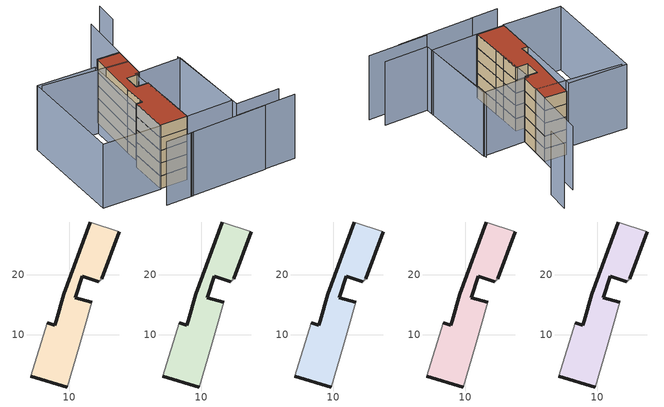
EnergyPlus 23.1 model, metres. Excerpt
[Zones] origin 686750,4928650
0c69092d16c56b71_F0_whole
 floor ground (EU_floor_Construction): 9.69,1.35 11.67,8.13 12.52,11.01 13.79,15.37 11.05,16.18 12.16,19.71 14.9,18.83 15.45,19.28 18.35,27.11 13.55,28.71 9.13,16.74 7.88,12.34 7.66,11.57 6.36,11.97 3.62,3.11 z0
 wall outside (EU_wall_Construction): 14.9,18.83 12.16,19.71 11.05,16.18 13.79,15.37 / 9.69,1.35 3.62,3.11 / 6.36,11.97 7.66,11.57 7.88,12.34 9.13,16.74 13.55,28.71 / 18.35,27.11 15.45,19.28 z0:3
 wall adiabatic (EU_wall_Construction): 15.45,19.28 14.9,18.83 / 13.79,15.37 12.52,11.01 11.67,8.13 9.69,1.35 / 3.62,3.11 6.36,11.97 / 13.55,28.71 18.35,27.11 z0:3
0c69092d16c56b71_F1_whole
 floor to 0c69092d16c56b71_F0_whole (EU_floor_Construction): 9.69,1.35 11.67,8.13 12.52,11.01 13.79,15.37 11.05,16.18 12.16,19.71 14.9,18.83 15.45,19.28 18.35,27.11 13.55,28.71 9.13,16.74 7.88,12.34 7.66,11.57 6.36,11.97 3.62,3.11 z3
 wall outside (EU_wall_Construction): 14.9,18.83 12.16,19.71 11.05,16.18 13.79,15.37 / 9.69,1.35 3.62,3.11 / 6.36,11.97 7.66,11.57 7.88,12.34 9.13,16.74 13.55,28.71 / 18.35,27.11 15.45,19.28 z3:6
 wall adiabatic (EU_wall_Construction): 15.45,19.28 14.9,18.83 / 13.79,15.37 12.52,11.01 11.67,8.13 9.69,1.35 / 3.62,3.11 6.36,11.97 / 13.55,28.71 18.35,27.11 z3:6
0c69092d16c56b71_F2_whole
 floor to 0c69092d16c56b71_F1_whole (EU_floor_Construction): 9.69,1.35 11.67,8.13 12.52,11.01 13.79,15.37 11.05,16.18 12.16,19.71 14.9,18.83 15.45,19.28 18.35,27.11 13.55,28.71 9.13,16.74 7.88,12.34 7.66,11.57 6.36,11.97 3.62,3.11 z6
 wall outside (EU_wall_Construction): 14.9,18.83 12.16,19.71 11.05,16.18 13.79,15.37 / 9.69,1.35 3.62,3.11 / 6.36,11.97 7.66,11.57 7.88,12.34 9.13,16.74 13.55,28.71 / 18.35,27.11 15.45,19.28 z6:9
 wall adiabatic (EU_wall_Construction): 15.45,19.28 14.9,18.83 / 13.79,15.37 12.52,11.01 11.67,8.13 9.69,1.35 / 3.62,3.11 6.36,11.97 / 13.55,28.71 18.35,27.11 z6:9
0c69092d16c56b71_F3_whole
 floor to 0c69092d16c56b71_F2_whole (EU_floor_Construction): 9.69,1.35 11.67,8.13 12.52,11.01 13.79,15.37 11.05,16.18 12.16,19.71 14.9,18.83 15.45,19.28 18.35,27.11 13.55,28.71 9.13,16.74 7.88,12.34 7.66,11.57 6.36,11.97 3.62,3.11 z9
 wall outside (EU_wall_Construction): 14.9,18.83 12.16,19.71 11.05,16.18 13.79,15.37 / 9.69,1.35 3.62,3.11 / 6.36,11.97 7.66,11.57 7.88,12.34 9.13,16.74 13.55,28.71 / 18.35,27.11 15.45,19.28 z9:12
 wall adiabatic (EU_wall_Construction): 15.45,19.28 14.9,18.83 / 13.79,15.37 12.52,11.01 11.67,8.13 9.69,1.35 / 3.62,3.11 6.36,11.97 / 13.55,28.71 18.35,27.11 z9:12
0c69092d16c56b71_F4_whole
 floor to 0c69092d16c56b71_F3_whole (EU_floor_Construction): 9.69,1.35 11.67,8.13 12.52,11.01 13.79,15.37 11.05,16.18 12.16,19.71 14.9,18.83 15.45,19.28 18.35,27.11 13.55,28.71 9.13,16.74 7.88,12.34 7.66,11.57 6.36,11.97 3.62,3.11 z12
 wall outside (EU_wall_Construction): 14.9,18.83 12.16,19.71 11.05,16.18 13.79,15.37 / 9.69,1.35 3.62,3.11 / 6.36,11.97 7.66,11.57 7.88,12.34 9.13,16.74 13.55,28.71 / 18.35,27.11 15.45,19.28 z12:15
 wall adiabatic (EU_wall_Construction): 15.45,19.28 14.9,18.83 / 13.79,15.37 12.52,11.01 11.67,8.13 9.69,1.35 / 3.62,3.11 6.36,11.97 / 13.55,28.71 18.35,27.11 z12:15
 roof outside (EU_roof_Construction): 18.35,27.11 15.45,19.28 14.9,18.83 12.16,19.71 11.05,16.18 13.79,15.37 12.52,11.01 11.67,8.13 9.69,1.35 3.62,3.11 6.36,11.97 7.66,11.57 7.88,12.34 9.13,16.74 13.55,28.71 z15
shading: 16.52,-5.91 29.9,-9.29 / 5.56,-3.37 22.95,-7.6 / -0.11,-1.96 6.03,-3.49 / 29.42,-5.46 19.65,-2.94 / 19.65,-2.94 24.93,17.47 / 22.51,38.31 17.09,23.58 / 17.09,23.58 -1.12,30.28 / 28.64,41.49 26.71,36.36 / 24.94,16.75 20.04,-1.44 / 20.04,-1.44 9.69,1.35 / 9.69,1.35 14.59,19.53 / 14.59,19.53 24.94,16.75 / 11.03,27.06 3.55,2.88 / 3.55,2.88 -9.29,6.85 / -9.29,6.85 -1.81,31.03 / -1.81,31.03 11.03,27.06 z0:15
[Building]
EU S2 Campaign: North Axis=0; Terrain=City; Solar Distribution=FullExterior
[Site:Location]
Bologna: Latitude=44.5; Longitude=11.25; Time Zone=1; Elevation=37
[SizingPeriod:WeatherFileDays]
AnnualSizingPeriod: Begin Month=1; Begin Day of Month=1; End Month=12; End Day of Month=31; Day of Week for Start Day=Monday; Use Weather File Daylight Saving Period=No; Use Weather File Rain and Snow Indicators=No
[MATERIAL]
EU_InternalMass_Material: Roughness=MediumRough; Thickness=0.1; Conductivity=1; Density=1800; Specific Heat=900; Thermal Absorptance=0.9; Solar Absorptance=0.7; Visible Absorptance=0.7
[MATERIAL:NOMASS] Roughness=MediumRough; Thermal Absorptance=0.9; Solar Absorptance=0.7; Visible Absorptance=0.7
Name | Thermal Resistance
EU_wall_NoMass | 0.905828
EU_roof_NoMass | 0.37593
EU_floor_NoMass | 0.67114
[CONSTRUCTION]
EU_wall_Construction: EU_wall_NoMass
EU_roof_Construction: EU_roof_NoMass
EU_floor_Construction: EU_floor_NoMass
EU_InternalMass_Construction: EU_InternalMass_Material
[ZONE] Type=1; Multiplier=1; Ceiling Height=autocalculate; Floor Area=autocalculate; Part of Total Floor Area=Yes
Name | Volume
0c69092d16c56b71_F0_whole | 408.386
0c69092d16c56b71_F1_whole; 0c69092d16c56b71_F2_whole; 0c69092d16c56b71_F3_whole; 0c69092d16c56b71_F4_whole | 408.387
[INTERNALMASS] Construction=EU_InternalMass_Construction; Surface Area=136.128
Name | Zone or ZoneList
0c69092d16c56b71_F0_whole_EU_InternalMass | 0c69092d16c56b71_F0_whole
0c69092d16c56b71_F1_whole_EU_InternalMass | 0c69092d16c56b71_F1_whole
0c69092d16c56b71_F2_whole_EU_InternalMass | 0c69092d16c56b71_F2_whole
0c69092d16c56b71_F3_whole_EU_InternalMass | 0c69092d16c56b71_F3_whole
0c69092d16c56b71_F4_whole_EU_InternalMass | 0c69092d16c56b71_F4_whole
[OTHEREQUIPMENT] Fuel Type=Electricity; Design Level Calculation Method=Watts/Area; Power per Zone Floor Area=1; Fraction Latent=0; Fraction Radiant=0; Fraction Lost=0; Carbon Dioxide Generation Rate=0; EndUse Subcategory=EU_Step8_InternalGains
Name | Zone or ZoneList or Space or SpaceList | Schedule
EU_Step8_InternalGain_0c69092d16c56b71_F0_whole_f000 | 0c69092d16c56b71_F0_whole | EU_Step8_GainSchedule_0c69092d16c56b71_F0_whole_f000
EU_Step8_InternalGain_0c69092d16c56b71_F1_whole_f000 | 0c69092d16c56b71_F1_whole | EU_Step8_GainSchedule_0c69092d16c56b71_F1_whole_f000
EU_Step8_InternalGain_0c69092d16c56b71_F2_whole_f000 | 0c69092d16c56b71_F2_whole | EU_Step8_GainSchedule_0c69092d16c56b71_F2_whole_f000
EU_Step8_InternalGain_0c69092d16c56b71_F3_whole_f000 | 0c69092d16c56b71_F3_whole | EU_Step8_GainSchedule_0c69092d16c56b71_F3_whole_f000
EU_Step8_InternalGain_0c69092d16c56b71_F4_whole_f000 | 0c69092d16c56b71_F4_whole | EU_Step8_GainSchedule_0c69092d16c56b71_F4_whole_f000
[ZONEVENTILATION:DESIGNFLOWRATE] Schedule=EU_AlwaysOn; Design Flow Rate Calculation Method=AirChanges/Hour; Air Changes per Hour=0.73129; Ventilation Type=Natural; Fan Pressure Rise=0; Fan Total Efficiency=1; Constant Term Coefficient=1; Temperature Term Coefficient=0; Velocity Term Coefficient=0; Velocity Squared Term Coefficient=0; Minimum Indoor Temperature=-100; Maximum Indoor Temperature=100; Delta Temperature=-100; Minimum Outdoor Temperature=-100; Maximum Outdoor Temperature=100; Maximum Wind Speed=40
Name | Zone or ZoneList or Space or SpaceList
EU_ConstantAir_0c69092d16c56b71_F0_whole | 0c69092d16c56b71_F0_whole
EU_ConstantAir_0c69092d16c56b71_F1_whole | 0c69092d16c56b71_F1_whole
EU_ConstantAir_0c69092d16c56b71_F2_whole | 0c69092d16c56b71_F2_whole
EU_ConstantAir_0c69092d16c56b71_F3_whole | 0c69092d16c56b71_F3_whole
EU_ConstantAir_0c69092d16c56b71_F4_whole | 0c69092d16c56b71_F4_whole
[HVACTEMPLATE:THERMOSTAT] Constant Heating Setpoint=20; Constant Cooling Setpoint=50
EU_HeatOnly_0c69092d16c56b71_F0_whole; EU_HeatOnly_0c69092d16c56b71_F1_whole; EU_HeatOnly_0c69092d16c56b71_F2_whole; EU_HeatOnly_0c69092d16c56b71_F3_whole; EU_HeatOnly_0c69092d16c56b71_F4_whole
[HVACTEMPLATE:ZONE:IDEALLOADSAIRSYSTEM] System Availability Schedule=EU_AlwaysOn; Maximum Heating Supply Air Temperature=50; Minimum Cooling Supply Air Temperature=13; Maximum Heating Supply Air Humidity Ratio=0.0156; Minimum Cooling Supply Air Humidity Ratio=0.0077; Heating Limit=NoLimit; Cooling Limit=NoLimit; Heating Availability Schedule=EU_AlwaysOn; Cooling Availability Schedule=EU_CoolingOff; Dehumidification Control Type=ConstantSensibleHeatRatio; Cooling Sensible Heat Ratio=0.7; Dehumidification Setpoint=60; Humidification Control Type=None; Humidification Setpoint=30; Outdoor Air Method=None; Outdoor Air Flow Rate per Person=0.00944; Outdoor Air Flow Rate per Zone Floor Area=0; Outdoor Air Flow Rate per Zone=0; Demand Controlled Ventilation Type=None; Outdoor Air Economizer Type=NoEconomizer; Heat Recovery Type=None; Sensible Heat Recovery Effectiveness=0.7; Latent Heat Recovery Effectiveness=0.65
Name | Template Thermostat
0c69092d16c56b71_F0_whole | EU_HeatOnly_0c69092d16c56b71_F0_whole
0c69092d16c56b71_F1_whole | EU_HeatOnly_0c69092d16c56b71_F1_whole
0c69092d16c56b71_F2_whole | EU_HeatOnly_0c69092d16c56b71_F2_whole
0c69092d16c56b71_F3_whole | EU_HeatOnly_0c69092d16c56b71_F3_whole
0c69092d16c56b71_F4_whole | EU_HeatOnly_0c69092d16c56b71_F4_whole
[SIZING:ZONE] Zone Cooling Design Supply Air Temperature Input Method=SupplyAirTemperature; Zone Cooling Design Supply Air Temperature=13; Zone Heating Design Supply Air Temperature Input Method=SupplyAirTemperature; Zone Heating Design Supply Air Temperature=50; Zone Cooling Design Supply Air Humidity Ratio=0.008; Zone Heating Design Supply Air Humidity Ratio=0.008; Cooling Design Air Flow Method=DesignDay; Cooling Design Air Flow Rate=0; Cooling Minimum Air Flow per Zone Floor Area=0.000762; Cooling Minimum Air Flow=0; Cooling Minimum Air Flow Fraction=0.2; Heating Design Air Flow Method=DesignDay; Heating Design Air Flow Rate=0; Heating Maximum Air Flow per Zone Floor Area=0.002032; Heating Maximum Air Flow=0.141576; Heating Maximum Air Flow Fraction=0.3; Account for Dedicated Outdoor Air System=No; Dedicated Outdoor Air System Control Strategy=NeutralSupplyAir; Dedicated Outdoor Air Low Setpoint Temperature for Design=autosize; Dedicated Outdoor Air High Setpoint Temperature for Design=autosize; Zone Load Sizing Method=Sensible Load Only No Latent Load; Zone Latent Cooling Design Supply Air Humidity Ratio Input Method=HumidityRatioDifference; Zone Cooling Design Supply Air Humidity Ratio Difference=0.005; Zone Latent Heating Design Supply Air Humidity Ratio Input Method=HumidityRatioDifference; Zone Humidification Design Supply Air Humidity Ratio Difference=0.005
0c69092d16c56b71_F0_whole; 0c69092d16c56b71_F1_whole; 0c69092d16c56b71_F2_whole; 0c69092d16c56b71_F3_whole; 0c69092d16c56b71_F4_whole
[SCHEDULE:CONSTANT]
Name | Hourly Value
EU_AlwaysOn | 1
EU_CoolingOff | 0
[SCHEDULE:FILE] Column Number=1; Rows to Skip at Top=0; Number of Hours of Data=8760; Column Separator=Comma; Interpolate to Timestep=No; Minutes per Item=60; Adjust Schedule for Daylight Savings=Yes
Name | File
EU_Step8_GainSchedule_0c69092d16c56b71_F0_whole_f000 | ../../schedules/0c69092d16c56b71/0c69092d16c56b71_F0_whole_f000_gain.csv
EU_Step8_GainSchedule_0c69092d16c56b71_F1_whole_f000 | ../../schedules/0c69092d16c56b71/0c69092d16c56b71_F1_whole_f000_gain.csv
EU_Step8_GainSchedule_0c69092d16c56b71_F2_whole_f000 | ../../schedules/0c69092d16c56b71/0c69092d16c56b71_F2_whole_f000_gain.csv
EU_Step8_GainSchedule_0c69092d16c56b71_F3_whole_f000 | ../../schedules/0c69092d16c56b71/0c69092d16c56b71_F3_whole_f000_gain.csv
EU_Step8_GainSchedule_0c69092d16c56b71_F4_whole_f000 | ../../schedules/0c69092d16c56b71/0c69092d16c56b71_F4_whole_f000_gain.csv
